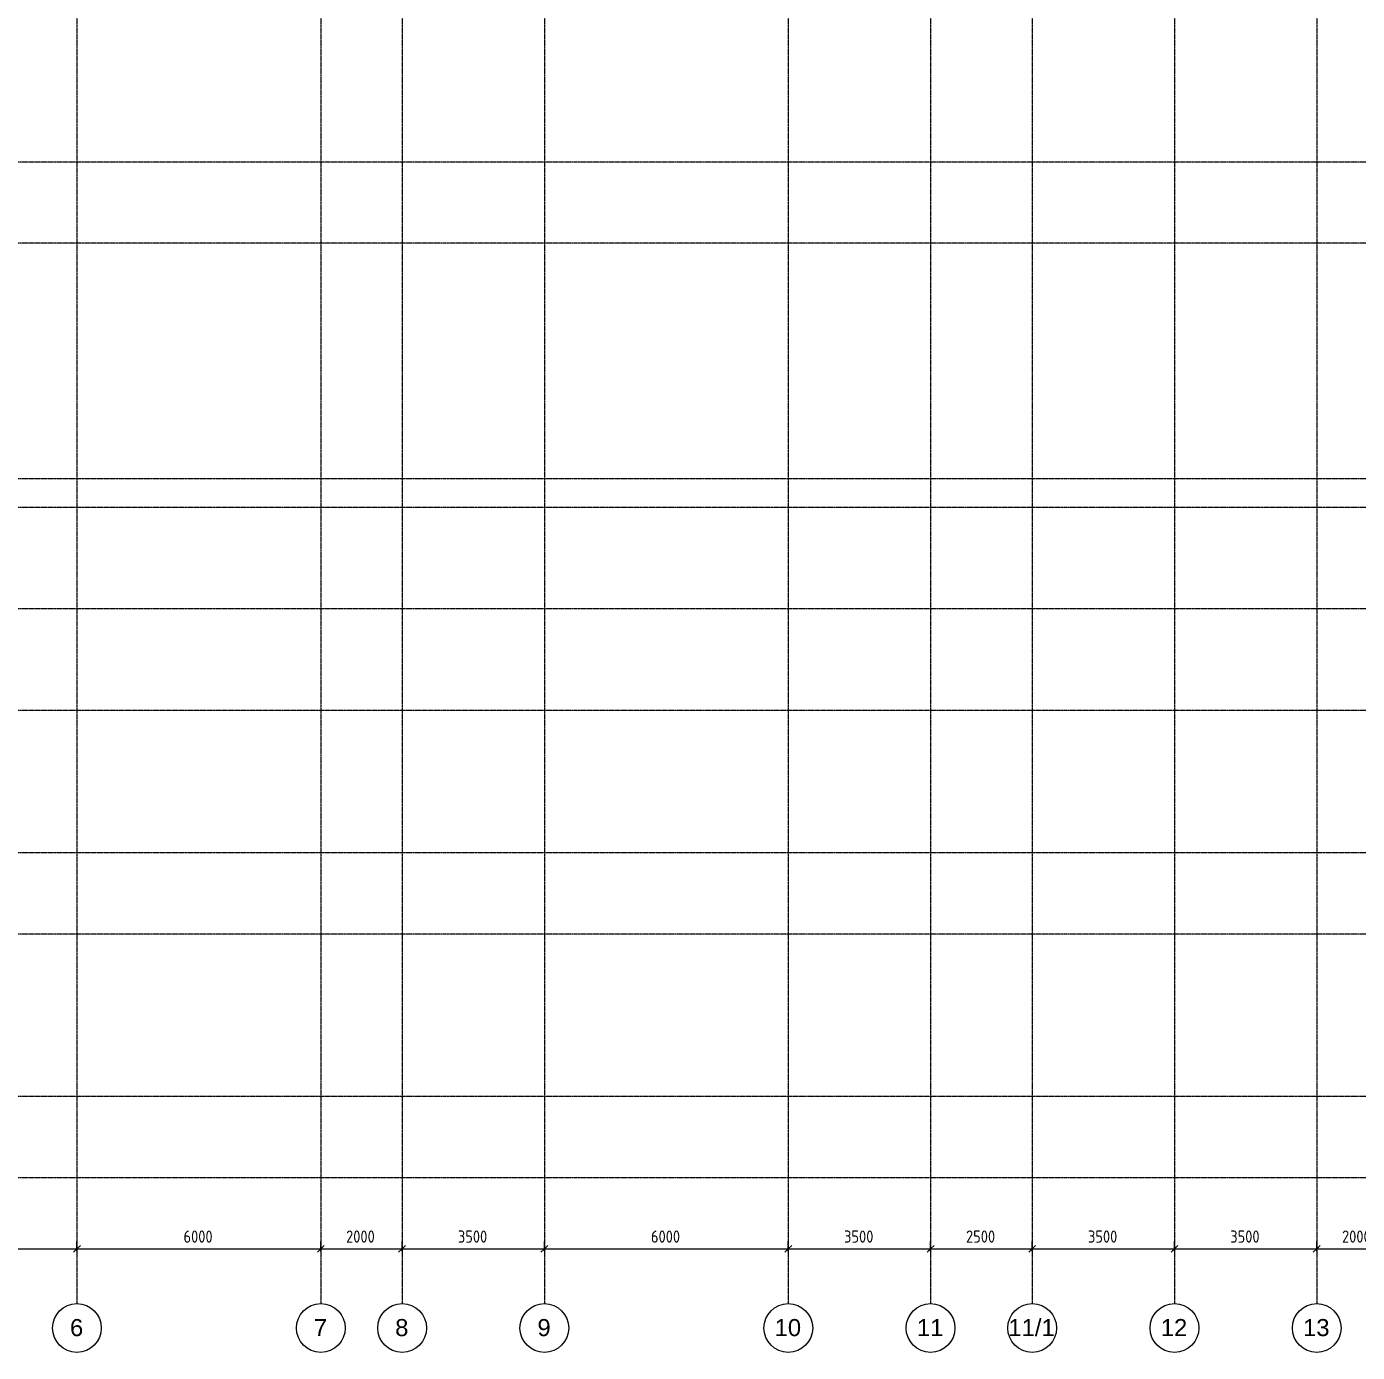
# Model space of a CAD drawing. Header units: millimetres. Extents: x -4730 to 98194, y -4296 to 93388.
# Drawn here: x 26263 to 59000, y -4296 to 28333 of the extents above; entities that cross this region are included whole.
import ezdxf

# ---------------------------------------------------------------- set-up
doc = ezdxf.new("R2010")
doc.units = ezdxf.units.MM
doc.linetypes.add('Линия сетки', pattern=[22.225, 12.7, -3.175, 3.175, -3.175])
for name, color, linetype, lineweight in [('Оси', 7, 'Continuous', 9), ('Размеры', 7, 'Continuous', 9), ('Размеры-120', 7, 'Continuous', 9)]:
    doc.layers.add(name, color=color, linetype=linetype, lineweight=lineweight)
doc.styles.add('Arial_1', font='arial.ttf', dxfattribs={"height": 420})
doc.styles.add('GOST Common_2', font='GOST_Common.ttf', dxfattribs={"width": 0.9, "height": 300})
doc.dimstyles.new('ADSK_Проверочный', dxfattribs={"dimscale": 304.8, "dimtxt": 301.714499, "dimasz": 0.556693, "dimexe": 0.590551, "dimexo": 0.590551, "dimgap": 0.19685, "dimtad": 1, "dimdec": 3, "dimrnd": 0.001, "dimdsep": 46, "dimtxsty": 'GOST Common_2', "dimblk1": 'OBLIQUE', "dimblk2": 'OBLIQUE', "dimsah": 1, "dimcen": 0.09, "dimazin": 0, "dimtfac": 1, "dimtdec": 4, "dimtix": 1, "dimtmove": 0, "dimatfit": 3, "dimfxl": 1, "dimtvp": 1, "dimtolj": 1, "dimtzin": 0, "dimarcsym": 2})

# ---------------------------------------------------------------- blocks, each defined once
blk = doc.blocks.new('Ось сетки - Заголовок сетки - Окружность 5 мм-1145995-Подвал')
at = {"layer": 'Оси'}
blk.add_circle((0, 0), 5, dxfattribs=at)
blk = doc.blocks.new('DIMBLOCK5-Подвал')
at = {"layer": 'Размеры-120'}
for p, q in [((21500, -1808), (21500, -1568)), ((27500, -1808), (27500, -1568)), ((21500, -1748), (21415, -1833)), ((21500, -1748), (21585, -1664)), ((21500, -1748), (27500, -1748)), ((21500, -1748), (21500, -1808)), ((27500, -1748), (27415, -1833)), ((27500, -1748), (27585, -1664)), ((27500, -1748), (27500, -1808))]:
    blk.add_line(p, q, dxfattribs=at)
at = {"layer": 'Размеры-120', "color": 0, "insert": (24122, -1296), "char_height": 300, "width": 908.21, "attachment_point": 1, "line_spacing_factor": 1.022761, "style": 'GOST Common_2'}
blk.add_mtext('6000', dxfattribs=at)
blk = doc.blocks.new('_Oblique')
at = {"color": 0, "linetype": 'ByBlock', "lineweight": -2}
blk.add_line((-0.5, -0.5), (0.5, 0.5), dxfattribs=at)
blk = doc.blocks.new('DIMBLOCK6-Подвал')
at = {"layer": 'Размеры-120'}
for p, q in [((27500, -1808), (27500, -1568)), ((33500, -1808), (33500, -1568)), ((27500, -1748), (27415, -1833)), ((27500, -1748), (27585, -1664)), ((27500, -1748), (33500, -1748)), ((27500, -1748), (27500, -1808)), ((33500, -1748), (33415, -1833)), ((33500, -1748), (33585, -1664)), ((33500, -1748), (33500, -1808))]:
    blk.add_line(p, q, dxfattribs=at)
at = {"layer": 'Размеры-120', "color": 0, "insert": (30122, -1296), "char_height": 300, "width": 908.21, "attachment_point": 1, "line_spacing_factor": 1.022761, "style": 'GOST Common_2'}
blk.add_mtext('6000', dxfattribs=at)
blk = doc.blocks.new('DIMBLOCK7-Подвал')
at = {"layer": 'Размеры-120'}
for p, q in [((33500, -1808), (33500, -1568)), ((35500, -1808), (35500, -1568)), ((33500, -1748), (33415, -1833)), ((33500, -1748), (33585, -1664)), ((33500, -1748), (35500, -1748)), ((33500, -1748), (33500, -1808)), ((35500, -1748), (35415, -1833)), ((35500, -1748), (35585, -1664)), ((35500, -1748), (35500, -1808))]:
    blk.add_line(p, q, dxfattribs=at)
at = {"layer": 'Размеры-120', "color": 0, "insert": (34122, -1296), "char_height": 300, "width": 908.21, "attachment_point": 1, "line_spacing_factor": 1.022761, "style": 'GOST Common_2'}
blk.add_mtext('2000', dxfattribs=at)
blk = doc.blocks.new('DIMBLOCK8-Подвал')
at = {"layer": 'Размеры-120'}
for p, q in [((35500, -1808), (35500, -1568)), ((39000, -1808), (39000, -1568)), ((35500, -1748), (35415, -1833)), ((35500, -1748), (35585, -1664)), ((35500, -1748), (39000, -1748)), ((35500, -1748), (35500, -1808)), ((39000, -1748), (38915, -1833)), ((39000, -1748), (39085, -1664)), ((39000, -1748), (39000, -1808))]:
    blk.add_line(p, q, dxfattribs=at)
at = {"layer": 'Размеры-120', "color": 0, "insert": (36872, -1296), "char_height": 300, "width": 908.21, "attachment_point": 1, "line_spacing_factor": 1.022761, "style": 'GOST Common_2'}
blk.add_mtext('3500', dxfattribs=at)
blk = doc.blocks.new('DIMBLOCK9-Подвал')
at = {"layer": 'Размеры-120'}
for p, q in [((39000, -1808), (39000, -1568)), ((45000, -1808), (45000, -1568)), ((39000, -1748), (38915, -1833)), ((39000, -1748), (39085, -1664)), ((39000, -1748), (45000, -1748)), ((39000, -1748), (39000, -1808)), ((45000, -1748), (44915, -1833)), ((45000, -1748), (45085, -1664)), ((45000, -1748), (45000, -1808))]:
    blk.add_line(p, q, dxfattribs=at)
at = {"layer": 'Размеры-120', "color": 0, "insert": (41622, -1296), "char_height": 300, "width": 908.21, "attachment_point": 1, "line_spacing_factor": 1.022761, "style": 'GOST Common_2'}
blk.add_mtext('6000', dxfattribs=at)
blk = doc.blocks.new('DIMBLOCK10-Подвал')
at = {"layer": 'Размеры-120'}
for p, q in [((45000, -1808), (45000, -1568)), ((48500, -1808), (48500, -1568)), ((45000, -1748), (44915, -1833)), ((45000, -1748), (45085, -1664)), ((45000, -1748), (48500, -1748)), ((45000, -1748), (45000, -1808)), ((48500, -1748), (48415, -1833)), ((48500, -1748), (48585, -1664)), ((48500, -1748), (48500, -1808))]:
    blk.add_line(p, q, dxfattribs=at)
at = {"layer": 'Размеры-120', "color": 0, "insert": (46372, -1296), "char_height": 300, "width": 908.21, "attachment_point": 1, "line_spacing_factor": 1.022761, "style": 'GOST Common_2'}
blk.add_mtext('3500', dxfattribs=at)
blk = doc.blocks.new('DIMBLOCK11-Подвал')
at = {"layer": 'Размеры-120'}
for p, q in [((48500, -1808), (48500, -1568)), ((51000, -1808), (51000, -1568)), ((48500, -1748), (48415, -1833)), ((48500, -1748), (48585, -1664)), ((48500, -1748), (51000, -1748)), ((48500, -1748), (48500, -1808)), ((51000, -1748), (50915, -1833)), ((51000, -1748), (51085, -1664)), ((51000, -1748), (51000, -1808))]:
    blk.add_line(p, q, dxfattribs=at)
at = {"layer": 'Размеры-120', "color": 0, "insert": (49372, -1296), "char_height": 300, "width": 908.21, "attachment_point": 1, "line_spacing_factor": 1.022761, "style": 'GOST Common_2'}
blk.add_mtext('2500', dxfattribs=at)
blk = doc.blocks.new('DIMBLOCK12-Подвал')
at = {"layer": 'Размеры-120'}
for p, q in [((51000, -1808), (51000, -1568)), ((54500, -1808), (54500, -1568)), ((51000, -1748), (50915, -1833)), ((51000, -1748), (51085, -1664)), ((51000, -1748), (54500, -1748)), ((51000, -1748), (51000, -1808)), ((54500, -1748), (54415, -1833)), ((54500, -1748), (54585, -1664)), ((54500, -1748), (54500, -1808))]:
    blk.add_line(p, q, dxfattribs=at)
at = {"layer": 'Размеры-120', "color": 0, "insert": (52372, -1296), "char_height": 300, "width": 908.21, "attachment_point": 1, "line_spacing_factor": 1.022761, "style": 'GOST Common_2'}
blk.add_mtext('3500', dxfattribs=at)
blk = doc.blocks.new('DIMBLOCK13-Подвал')
at = {"layer": 'Размеры-120'}
for p, q in [((54500, -1808), (54500, -1568)), ((58000, -1808), (58000, -1568)), ((54500, -1748), (54415, -1833)), ((54500, -1748), (54585, -1664)), ((54500, -1748), (58000, -1748)), ((54500, -1748), (54500, -1808)), ((58000, -1748), (57915, -1833)), ((58000, -1748), (58085, -1664)), ((58000, -1748), (58000, -1808))]:
    blk.add_line(p, q, dxfattribs=at)
at = {"layer": 'Размеры-120', "color": 0, "insert": (55872, -1296), "char_height": 300, "width": 908.21, "attachment_point": 1, "line_spacing_factor": 1.022761, "style": 'GOST Common_2'}
blk.add_mtext('3500', dxfattribs=at)
blk = doc.blocks.new('DIMBLOCK14-Подвал')
at = {"layer": 'Размеры-120'}
for p, q in [((58000, -1808), (58000, -1568)), ((60000, -1808), (60000, -1568)), ((58000, -1748), (57915, -1833)), ((58000, -1748), (58085, -1664)), ((58000, -1748), (60000, -1748)), ((58000, -1748), (58000, -1808)), ((60000, -1748), (59915, -1833)), ((60000, -1748), (60085, -1664)), ((60000, -1748), (60000, -1808))]:
    blk.add_line(p, q, dxfattribs=at)
at = {"layer": 'Размеры-120', "color": 0, "insert": (58622, -1296), "char_height": 300, "width": 908.21, "attachment_point": 1, "line_spacing_factor": 1.022761, "style": 'GOST Common_2'}
blk.add_mtext('2000', dxfattribs=at)

msp = doc.modelspace()

# ---------------------------------------------------------------- linework, layer by layer
at = {"layer": 'Оси', "linetype": 'Линия сетки'}
for p, q in [((27500, 93388.3703), (27500, -3096.3487)), ((33500, 93388.3703), (33500, -3096.3487)), ((35500, 93388.3703), (35500, -3096.3487)), ((39000, 93388.3703), (39000, -3096.3487)), ((45000, 93388.3703), (45000, -3096.3487)), ((48500, 93388.3703), (48500, -3096.3487)), ((51000, 93388.3703), (51000, -3096.3487)), ((54500, 93388.3703), (54500, -3096.3487)), ((58000, 93388.3703), (58000, -3096.3487)), ((98194.2682, 25000), (-3530.0173, 25000)), ((98194.2682, 23000), (-3530.0173, 23000)), ((98194.2682, 17200), (-2006.0173, 17200)), ((98194.2682, 16500), (-3530.0173, 16500)), ((98194.2682, 14000), (-3530.0173, 14000)), ((98194.2682, 11500), (-3530.0173, 11500)), ((98194.2682, 8000), (-3530.0173, 8000)), ((98194.2682, 6000), (-3530.0173, 6000)), ((98194.2682, 2000), (-3530.0173, 2000)), ((98194.2682, 0), (-3530.0173, 0))]:
    msp.add_line(p, q, dxfattribs=at)

# ---------------------------------------------------------------- block references
at = {"layer": 'Оси', "xscale": 120, "yscale": 120, "zscale": 120, "rotation": 180}
for p in [(27500, -3696.3487), (33500, -3696.3487), (35500, -3696.3487), (39000, -3696.3487), (45000, -3696.3487), (48500, -3696.3487), (51000, -3696.3487), (54500, -3696.3487), (58000, -3696.3487)]:
    msp.add_blockref('Ось сетки - Заголовок сетки - Окружность 5 мм-1145995-Подвал', p, dxfattribs=at)

# ---------------------------------------------------------------- texts
at = {"layer": 'Оси', "char_height": 420, "attachment_point": 1, "style": 'Arial_1'}
for s, insert, width in [('\\fArial|b0|i0|c204|p34|;6', (27329.1465, -3475.6658), 404.0505), ('\\fArial|b0|i0|c204|p34|;7', (33329.1465, -3475.6658), 404.0505), ('\\fArial|b0|i0|c204|p34|;8', (35329.1465, -3475.6658), 404.0505), ('\\fArial|b0|i0|c204|p34|;9', (38829.1465, -3475.6658), 404.0505), ('10', (44662.9465, -3475.6658), 808.101), ('11', (48162.9465, -3475.6658), 808.101), ('11/1', (50412.7465, -3475.6658), 1414.17675), ('12', (54162.9465, -3475.6658), 808.101), ('13', (57662.9465, -3475.6658), 808.101)]:
    msp.add_mtext(s, dxfattribs=dict(at, insert=insert, width=width))

# ---------------------------------------------------------------- dimensions: what is measured, and where the dimension line sits
at = {"layer": 'Размеры'}
for base, p1, p2, override, picture, middle in [((27500, -1748.4794), (21500, -1628.4975), (27500, -1628.4975), {"dimpost": '<>', "dimfxl": 6000}, 'DIMBLOCK5-Подвал', (24500, -1538.4794)), ((33500, -1748.4794), (27500, -1628.4975), (33500, -1628.4975), {"dimpost": '<>', "dimfxl": 6000}, 'DIMBLOCK6-Подвал', (30500, -1538.4794)), ((35500, -1748.4794), (33500, -1628.4975), (35500, -1628.4975), {"dimpost": '<>', "dimfxl": 2000}, 'DIMBLOCK7-Подвал', (34500, -1538.4794)), ((39000, -1748.4794), (35500, -1628.4975), (39000, -1628.4975), {"dimpost": '<>', "dimfxl": 3500}, 'DIMBLOCK8-Подвал', (37250, -1538.4794)), ((45000, -1748.4794), (39000, -1628.4975), (45000, -1628.4975), {"dimpost": '<>', "dimfxl": 6000}, 'DIMBLOCK9-Подвал', (42000, -1538.4794)), ((48500, -1748.4794), (45000, -1628.4975), (48500, -1628.4975), {"dimpost": '<>', "dimfxl": 3500}, 'DIMBLOCK10-Подвал', (46750, -1538.4794)), ((51000, -1748.4794), (48500, -1628.4975), (51000, -1628.4975), {"dimpost": '<>', "dimfxl": 2500}, 'DIMBLOCK11-Подвал', (49750, -1538.4794)), ((54500, -1748.4794), (51000, -1628.4975), (54500, -1628.4975), {"dimpost": '<>', "dimfxl": 3500}, 'DIMBLOCK12-Подвал', (52750, -1538.4794)), ((58000, -1748.4794), (54500, -1628.4975), (58000, -1628.4975), {"dimpost": '<>', "dimfxl": 3500}, 'DIMBLOCK13-Подвал', (56250, -1538.4794)), ((60000, -1748.4794), (58000, -1628.4975), (60000, -1628.4975), {"dimpost": '<>', "dimfxl": 2000}, 'DIMBLOCK14-Подвал', (59000, -1538.4794))]:
    dim = msp.add_linear_dim(base=base, p1=p1, p2=p2, dimstyle='ADSK_Проверочный', override=override, dxfattribs=at)
    dim.commit()
    dim.dimension.update_dxf_attribs({"geometry": picture, "text_midpoint": middle})

doc.saveas('drawing.dxf')
